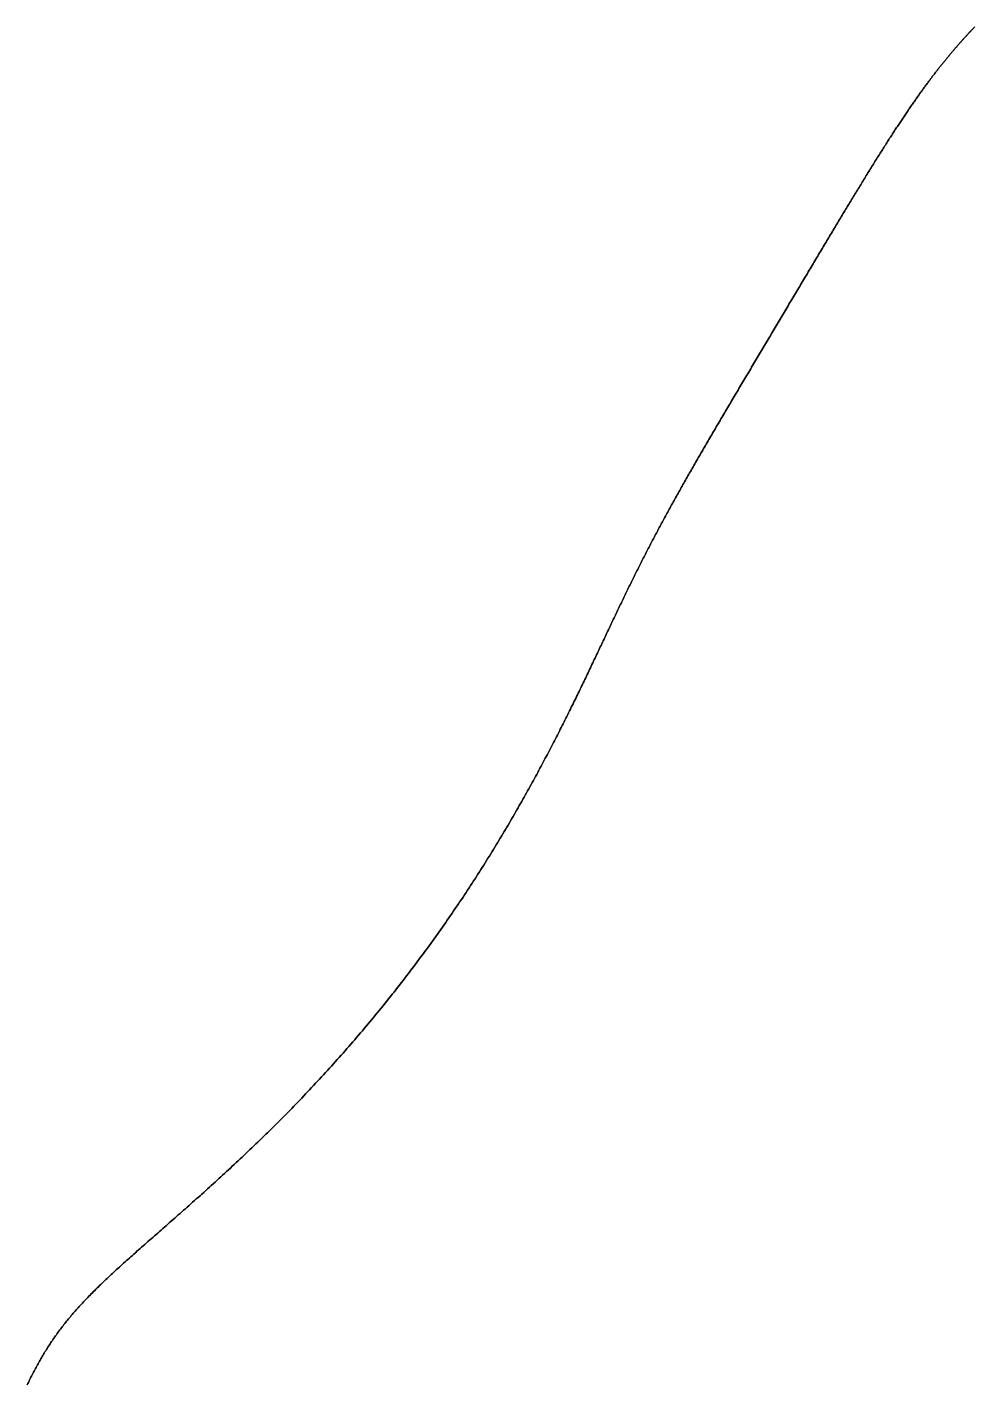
# Model space of a CAD drawing. Header units: inches. Extents: x 130170 to 284068, y 377793 to 804530.
# Drawn here: x 257637.6 to 257707.3, y 735971 to 736070.7 of the extents above; entities that cross this region are included whole.
import ezdxf

# ---------------------------------------------------------------- set-up
doc = ezdxf.new("R2010")
doc.units = ezdxf.units.IN
doc.header["$MEASUREMENT"] = 0
doc.layers.add('muni_il', color=7, linetype='Continuous')

msp = doc.modelspace()

# ---------------------------------------------------------------- linework, layer by layer
at = {"layer": 'muni_il'}
for points in [[(257637.589, 735970.877), (257637.636, 735970.972), (257637.682, 735971.066), (257637.729, 735971.16), (257637.776, 735971.254), (257637.823, 735971.347), (257637.87, 735971.44), (257637.917, 735971.532), (257637.964, 735971.624), (257638.012, 735971.716), (257638.059, 735971.807), (257638.107, 735971.898), (257638.155, 735971.988), (257638.203, 735972.078), (257638.252, 735972.168), (257638.3, 735972.257), (257638.349, 735972.346), (257638.398, 735972.435), (257638.447, 735972.524), (257638.497, 735972.612), (257638.547, 735972.7), (257638.597, 735972.787), (257638.648, 735972.874), (257638.698, 735972.961), (257638.75, 735973.048), (257638.801, 735973.134), (257638.853, 735973.22), (257638.905, 735973.306), (257638.958, 735973.392), (257639.011, 735973.477), (257639.064, 735973.562), (257639.118, 735973.647), (257639.172, 735973.732), (257639.227, 735973.817), (257639.282, 735973.901), (257639.338, 735973.985), (257639.394, 735974.069), (257639.451, 735974.153), (257639.508, 735974.237), (257639.565, 735974.32), (257639.623, 735974.404), (257639.682, 735974.487), (257639.741, 735974.57), (257639.801, 735974.653), (257639.861, 735974.736), (257639.922, 735974.819), (257639.984, 735974.902), (257640.046, 735974.984), (257640.108, 735975.067), (257640.172, 735975.149), (257640.236, 735975.232), (257640.3, 735975.315), (257640.365, 735975.397), (257640.431, 735975.48), (257640.498, 735975.562), (257640.565, 735975.645), (257640.633, 735975.727), (257640.701, 735975.81), (257640.77, 735975.893), (257640.84, 735975.975), (257640.911, 735976.058), (257640.982, 735976.141), (257641.054, 735976.224), (257641.127, 735976.307), (257641.2, 735976.39), (257641.275, 735976.473), (257641.35, 735976.557), (257641.425, 735976.64), (257641.502, 735976.724), (257641.579, 735976.808), (257641.657, 735976.892), (257641.736, 735976.976), (257641.816, 735977.06), (257641.896, 735977.145), (257641.978, 735977.23), (257642.06, 735977.315), (257642.142, 735977.4), (257642.226, 735977.486), (257642.31, 735977.571), (257642.396, 735977.657), (257642.482, 735977.743), (257642.569, 735977.83), (257642.656, 735977.917), (257642.745, 735978.004), (257642.834, 735978.092), (257642.924, 735978.179), (257643.015, 735978.267), (257643.107, 735978.356), (257643.2, 735978.445), (257643.293, 735978.534), (257643.388, 735978.623), (257643.483, 735978.713), (257643.579, 735978.803), (257643.676, 735978.894), (257643.773, 735978.985), (257643.872, 735979.076), (257643.971, 735979.168), (257644.071, 735979.261), (257644.172, 735979.353), (257644.274, 735979.446), (257644.377, 735979.54), (257644.48, 735979.634), (257644.585, 735979.728), (257644.69, 735979.823), (257644.796, 735979.919), (257644.902, 735980.015), (257645.01, 735980.111), (257645.118, 735980.208), (257645.227, 735980.305), (257645.337, 735980.403), (257645.448, 735980.502), (257645.559, 735980.601), (257645.671, 735980.7), (257645.784, 735980.8), (257645.898, 735980.901), (257646.013, 735981.002), (257646.128, 735981.103), (257646.244, 735981.206), (257646.361, 735981.308), (257646.479, 735981.412), (257646.597, 735981.516), (257646.716, 735981.62), (257646.836, 735981.725), (257646.956, 735981.83), (257647.077, 735981.937), (257647.199, 735982.043), (257647.322, 735982.151), (257647.445, 735982.259), (257647.569, 735982.367), (257647.693, 735982.477), (257647.819, 735982.586), (257647.945, 735982.697), (257648.071, 735982.808), (257648.198, 735982.919), (257648.326, 735983.032), (257648.455, 735983.144), (257648.583, 735983.258), (257648.713, 735983.372), (257648.843, 735983.487), (257648.974, 735983.602), (257649.106, 735983.718), (257649.238, 735983.835), (257649.37, 735983.952), (257649.503, 735984.07), (257649.637, 735984.188), (257649.771, 735984.307), (257649.905, 735984.427), (257650.041, 735984.548), (257650.176, 735984.669), (257650.312, 735984.791), (257650.449, 735984.913), (257650.586, 735985.036), (257650.723, 735985.159), (257650.861, 735985.284), (257651, 735985.409), (257651.138, 735985.534), (257651.278, 735985.66), (257651.417, 735985.787), (257651.557, 735985.915), (257651.698, 735986.043), (257651.838, 735986.172), (257651.979, 735986.301), (257652.121, 735986.431), (257652.263, 735986.562), (257652.405, 735986.693), (257652.547, 735986.825), (257652.69, 735986.958), (257652.833, 735987.091), (257652.976, 735987.225), (257653.12, 735987.359), (257653.264, 735987.494), (257653.408, 735987.63), (257653.552, 735987.766), (257653.696, 735987.903), (257653.841, 735988.041), (257653.986, 735988.179), (257654.131, 735988.317), (257654.277, 735988.457), (257654.422, 735988.597), (257654.568, 735988.737), (257654.714, 735988.878), (257654.86, 735989.02), (257655.006, 735989.162), (257655.152, 735989.305), (257655.299, 735989.449), (257655.445, 735989.593), (257655.591, 735989.737), (257655.738, 735989.883), (257655.885, 735990.028), (257656.031, 735990.175), (257656.178, 735990.321), (257656.325, 735990.469), (257656.472, 735990.617), (257656.619, 735990.765), (257656.766, 735990.914), (257656.913, 735991.064), (257657.059, 735991.214), (257657.206, 735991.364), (257657.353, 735991.516), (257657.5, 735991.667), (257657.646, 735991.819), (257657.793, 735991.972), (257657.94, 735992.125), (257658.086, 735992.279), (257658.232, 735992.433), (257658.379, 735992.587), (257658.525, 735992.742), (257658.671, 735992.898), (257658.817, 735993.054), (257658.963, 735993.21), (257659.109, 735993.367), (257659.254, 735993.525), (257659.399, 735993.682), (257659.545, 735993.841), (257659.69, 735993.999), (257659.834, 735994.158), (257659.979, 735994.318), (257660.123, 735994.478), (257660.268, 735994.638), (257660.412, 735994.799), (257660.555, 735994.96), (257660.699, 735995.121), (257660.842, 735995.283), (257660.985, 735995.445), (257661.128, 735995.608), (257661.27, 735995.771), (257661.412, 735995.934), (257661.554, 735996.097), (257661.696, 735996.261), (257661.837, 735996.425), (257661.978, 735996.59), (257662.119, 735996.755), (257662.259, 735996.92), (257662.399, 735997.086), (257662.539, 735997.251), (257662.679, 735997.417), (257662.818, 735997.584), (257662.956, 735997.75), (257663.095, 735997.917), (257663.233, 735998.084), (257663.37, 735998.251), (257663.507, 735998.419), (257663.644, 735998.587), (257663.781, 735998.755), (257663.917, 735998.923), (257664.052, 735999.092), (257664.188, 735999.26), (257664.322, 735999.429), (257664.457, 735999.598), (257664.591, 735999.767), (257664.724, 735999.937), (257664.857, 736000.106), (257664.99, 736000.276), (257665.122, 736000.445), (257665.254, 736000.615), (257665.385, 736000.785), (257665.516, 736000.956), (257665.647, 736001.126), (257665.777, 736001.296), (257665.906, 736001.467), (257666.035, 736001.637), (257666.164, 736001.808), (257666.292, 736001.979), (257666.419, 736002.149), (257666.546, 736002.32), (257666.673, 736002.491), (257666.799, 736002.662), (257666.924, 736002.833), (257667.049, 736003.004), (257667.174, 736003.175), (257667.298, 736003.346), (257667.421, 736003.517), (257667.544, 736003.688), (257667.667, 736003.858), (257667.789, 736004.029), (257667.91, 736004.2), (257668.031, 736004.371), (257668.151, 736004.542), (257668.271, 736004.712), (257668.39, 736004.883), (257668.509, 736005.054), (257668.627, 736005.224), (257668.745, 736005.394), (257668.862, 736005.565), (257668.978, 736005.735), (257669.094, 736005.905), (257669.209, 736006.075), (257669.324, 736006.244), (257669.438, 736006.414), (257669.552, 736006.583), (257669.665, 736006.753), (257669.778, 736006.922), (257669.89, 736007.091), (257670.001, 736007.26), (257670.112, 736007.428), (257670.222, 736007.597), (257670.332, 736007.765), (257670.441, 736007.933), (257670.55, 736008.101), (257670.658, 736008.268), (257670.765, 736008.436), (257670.872, 736008.603), (257670.978, 736008.77), (257671.084, 736008.936), (257671.189, 736009.102), (257671.293, 736009.269), (257671.397, 736009.434), (257671.501, 736009.6), (257671.603, 736009.765), (257671.706, 736009.93), (257671.807, 736010.095), (257671.908, 736010.259), (257672.009, 736010.423), (257672.109, 736010.586), (257672.208, 736010.75), (257672.307, 736010.913), (257672.405, 736011.075), (257672.503, 736011.238), (257672.6, 736011.4), (257672.696, 736011.561), (257672.792, 736011.723), (257672.887, 736011.883), (257672.982, 736012.044), (257673.076, 736012.204), (257673.17, 736012.364), (257673.263, 736012.523), (257673.355, 736012.682), (257673.447, 736012.841), (257673.538, 736012.999), (257673.629, 736013.157), (257673.719, 736013.314), (257673.809, 736013.471), (257673.898, 736013.627), (257673.986, 736013.783), (257674.074, 736013.939), (257674.162, 736014.094), (257674.249, 736014.249), (257674.335, 736014.403), (257674.421, 736014.557), (257674.506, 736014.71), (257674.591, 736014.863), (257674.675, 736015.015), (257674.758, 736015.167), (257674.842, 736015.319), (257674.924, 736015.47), (257675.006, 736015.62), (257675.088, 736015.771), (257675.169, 736015.92), (257675.249, 736016.069), (257675.329, 736016.218), (257675.408, 736016.366), (257675.487, 736016.513), (257675.566, 736016.661), (257675.644, 736016.807), (257675.721, 736016.953), (257675.798, 736017.099), (257675.874, 736017.244), (257675.95, 736017.389), (257676.026, 736017.533), (257676.101, 736017.677), (257676.175, 736017.82), (257676.249, 736017.962), (257676.323, 736018.104), (257676.396, 736018.246), (257676.469, 736018.387), (257676.541, 736018.527), (257676.612, 736018.667), (257676.684, 736018.807), (257676.754, 736018.946), (257676.825, 736019.084), (257676.895, 736019.222), (257676.964, 736019.36), (257677.033, 736019.497), (257677.102, 736019.633), (257677.17, 736019.769), (257677.238, 736019.904), (257677.305, 736020.039), (257677.372, 736020.173), (257677.439, 736020.307), (257677.505, 736020.44), (257677.57, 736020.573), (257677.636, 736020.705), (257677.701, 736020.837), (257677.765, 736020.968), (257677.83, 736021.099), (257677.893, 736021.229), (257677.957, 736021.359), (257678.02, 736021.488), (257678.083, 736021.617), (257678.145, 736021.745), (257678.207, 736021.873), (257678.269, 736022), (257678.33, 736022.127), (257678.391, 736022.253), (257678.452, 736022.379), (257678.512, 736022.504), (257678.573, 736022.629), (257678.632, 736022.753), (257678.692, 736022.877), (257678.751, 736023.001), (257678.81, 736023.123), (257678.868, 736023.246), (257678.927, 736023.368), (257678.985, 736023.489), (257679.042, 736023.611), (257679.1, 736023.731), (257679.157, 736023.851), (257679.214, 736023.971), (257679.271, 736024.09), (257679.327, 736024.209), (257679.383, 736024.328), (257679.439, 736024.446), (257679.495, 736024.563), (257679.551, 736024.68), (257679.606, 736024.797), (257679.661, 736024.913), (257679.716, 736025.029), (257679.77, 736025.145), (257679.825, 736025.26), (257679.879, 736025.375), (257679.933, 736025.489), (257679.987, 736025.603), (257680.041, 736025.717), (257680.095, 736025.83), (257680.148, 736025.943), (257680.201, 736026.056), (257680.254, 736026.168), (257680.307, 736026.28), (257680.36, 736026.391), (257680.413, 736026.502), (257680.465, 736026.613), (257680.518, 736026.724), (257680.57, 736026.834), (257680.622, 736026.944), (257680.674, 736027.053), (257680.726, 736027.163), (257680.778, 736027.272), (257680.83, 736027.38), (257680.881, 736027.489), (257680.933, 736027.597), (257680.984, 736027.705), (257681.036, 736027.812), (257681.087, 736027.92), (257681.139, 736028.027), (257681.19, 736028.134), (257681.241, 736028.24), (257681.292, 736028.347), (257681.343, 736028.453), (257681.394, 736028.559), (257681.445, 736028.665), (257681.497, 736028.77), (257681.548, 736028.875), (257681.598, 736028.981), (257681.649, 736029.086), (257681.7, 736029.19), (257681.751, 736029.295), (257681.802, 736029.399), (257681.853, 736029.504), (257681.904, 736029.608), (257681.955, 736029.712), (257682.006, 736029.816), (257682.057, 736029.919), (257682.108, 736030.023), (257682.16, 736030.126), (257682.211, 736030.229), (257682.262, 736030.333), (257682.313, 736030.436), (257682.364, 736030.539), (257682.416, 736030.642), (257682.467, 736030.744), (257682.519, 736030.847), (257682.57, 736030.95), (257682.622, 736031.052), (257682.674, 736031.155), (257682.725, 736031.257), (257682.777, 736031.36), (257682.829, 736031.462), (257682.881, 736031.565), (257682.933, 736031.667), (257682.986, 736031.769), (257683.038, 736031.872), (257683.091, 736031.974), (257683.143, 736032.076), (257683.196, 736032.178), (257683.249, 736032.281), (257683.302, 736032.383), (257683.355, 736032.485), (257683.408, 736032.588), (257683.461, 736032.69), (257683.515, 736032.792), (257683.568, 736032.895), (257683.622, 736032.997), (257683.676, 736033.1), (257683.73, 736033.202), (257683.784, 736033.305), (257683.838, 736033.408), (257683.893, 736033.51), (257683.947, 736033.613), (257684.002, 736033.716), (257684.057, 736033.819), (257684.112, 736033.922), (257684.168, 736034.025), (257684.223, 736034.129), (257684.279, 736034.232), (257684.334, 736034.336), (257684.39, 736034.439), (257684.446, 736034.543), (257684.503, 736034.647), (257684.559, 736034.751), (257684.616, 736034.855), (257684.673, 736034.959), (257684.73, 736035.064), (257684.787, 736035.168), (257684.845, 736035.273), (257684.902, 736035.378), (257684.96, 736035.482), (257685.018, 736035.588), (257685.076, 736035.693), (257685.134, 736035.798), (257685.193, 736035.904), (257685.252, 736036.01), (257685.311, 736036.116), (257685.37, 736036.222), (257685.429, 736036.328), (257685.489, 736036.435), (257685.549, 736036.541), (257685.609, 736036.648), (257685.669, 736036.755), (257685.729, 736036.862), (257685.79, 736036.97), (257685.851, 736037.078), (257685.912, 736037.185), (257685.973, 736037.293), (257686.034, 736037.402), (257686.096, 736037.51), (257686.157, 736037.619), (257686.219, 736037.727), (257686.282, 736037.837), (257686.344, 736037.946), (257686.407, 736038.055), (257686.469, 736038.165), (257686.532, 736038.275), (257686.595, 736038.385), (257686.659, 736038.495), (257686.722, 736038.606), (257686.786, 736038.716), (257686.85, 736038.827), (257686.914, 736038.939), (257686.979, 736039.05), (257687.043, 736039.161), (257687.108, 736039.273), (257687.173, 736039.385), (257687.238, 736039.498), (257687.303, 736039.61), (257687.369, 736039.723), (257687.434, 736039.836), (257687.5, 736039.949), (257687.566, 736040.062), (257687.632, 736040.176), (257687.699, 736040.289), (257687.765, 736040.403), (257687.832, 736040.518), (257687.899, 736040.632), (257687.966, 736040.747), (257688.033, 736040.861), (257688.1, 736040.976), (257688.168, 736041.092), (257688.236, 736041.207), (257688.304, 736041.323), (257688.372, 736041.438), (257688.44, 736041.554), (257688.508, 736041.671), (257688.577, 736041.787), (257688.645, 736041.904), (257688.714, 736042.02), (257688.783, 736042.137), (257688.852, 736042.255), (257688.922, 736042.372), (257688.991, 736042.49), (257689.061, 736042.607), (257689.13, 736042.725), (257689.2, 736042.843), (257689.27, 736042.961), (257689.34, 736043.08), (257689.41, 736043.198), (257689.48, 736043.317), (257689.551, 736043.436), (257689.621, 736043.555), (257689.692, 736043.674), (257689.762, 736043.793), (257689.833, 736043.913), (257689.904, 736044.032), (257689.975, 736044.152), (257690.046, 736044.272), (257690.118, 736044.392), (257690.189, 736044.512), (257690.26, 736044.632), (257690.332, 736044.753), (257690.403, 736044.873), (257690.475, 736044.994), (257690.547, 736045.115), (257690.618, 736045.235), (257690.69, 736045.356), (257690.762, 736045.477), (257690.834, 736045.598), (257690.906, 736045.719), (257690.978, 736045.841), (257691.05, 736045.962), (257691.123, 736046.083), (257691.195, 736046.205), (257691.267, 736046.326), (257691.339, 736046.448), (257691.412, 736046.57), (257691.484, 736046.691), (257691.556, 736046.813), (257691.629, 736046.935), (257691.701, 736047.057), (257691.774, 736047.178), (257691.846, 736047.3), (257691.919, 736047.422), (257691.991, 736047.544), (257692.064, 736047.666), (257692.136, 736047.788), (257692.209, 736047.909), (257692.281, 736048.031), (257692.354, 736048.153), (257692.426, 736048.275), (257692.499, 736048.397), (257692.571, 736048.519), (257692.644, 736048.64), (257692.716, 736048.762), (257692.789, 736048.884), (257692.861, 736049.005), (257692.933, 736049.127), (257693.006, 736049.249), (257693.078, 736049.37), (257693.15, 736049.491), (257693.222, 736049.613), (257693.294, 736049.734), (257693.366, 736049.855), (257693.439, 736049.976), (257693.511, 736050.097), (257693.582, 736050.218), (257693.654, 736050.339), (257693.726, 736050.459), (257693.798, 736050.58), (257693.869, 736050.7), (257693.941, 736050.82), (257694.013, 736050.941), (257694.084, 736051.061), (257694.155, 736051.18), (257694.227, 736051.3), (257694.298, 736051.42), (257694.369, 736051.539), (257694.44, 736051.658), (257694.511, 736051.777), (257694.581, 736051.896), (257694.652, 736052.015), (257694.723, 736052.133), (257694.793, 736052.252), (257694.863, 736052.37), (257694.934, 736052.488), (257695.004, 736052.605), (257695.074, 736052.723), (257695.144, 736052.84), (257695.213, 736052.957), (257695.283, 736053.074), (257695.353, 736053.191), (257695.422, 736053.307), (257695.491, 736053.423), (257695.56, 736053.54), (257695.629, 736053.655), (257695.698, 736053.771), (257695.767, 736053.886), (257695.836, 736054.001), (257695.904, 736054.115), (257695.972, 736054.23), (257696.04, 736054.344), (257696.108, 736054.458), (257696.176, 736054.571), (257696.244, 736054.684), (257696.311, 736054.797), (257696.379, 736054.91), (257696.446, 736055.023), (257696.513, 736055.135), (257696.58, 736055.246), (257696.647, 736055.358), (257696.713, 736055.469), (257696.78, 736055.58), (257696.846, 736055.69), (257696.912, 736055.8), (257696.978, 736055.91), (257697.043, 736056.02), (257697.109, 736056.129), (257697.174, 736056.238), (257697.24, 736056.346), (257697.304, 736056.454), (257697.369, 736056.562), (257697.434, 736056.67), (257697.498, 736056.777), (257697.563, 736056.883), (257697.627, 736056.99), (257697.691, 736057.096), (257697.754, 736057.201), (257697.818, 736057.307), (257697.881, 736057.412), (257697.944, 736057.516), (257698.007, 736057.62), (257698.07, 736057.724), (257698.133, 736057.827), (257698.195, 736057.93), (257698.257, 736058.033), (257698.319, 736058.135), (257698.381, 736058.237), (257698.443, 736058.338), (257698.504, 736058.439), (257698.565, 736058.539), (257698.626, 736058.64), (257698.687, 736058.739), (257698.748, 736058.839), (257698.808, 736058.938), (257698.868, 736059.036), (257698.929, 736059.134), (257698.988, 736059.232), (257699.048, 736059.329), (257699.108, 736059.426), (257699.167, 736059.522), (257699.226, 736059.618), (257699.285, 736059.714), (257699.343, 736059.809), (257699.402, 736059.904), (257699.46, 736059.998), (257699.518, 736060.092), (257699.576, 736060.185), (257699.633, 736060.278), (257699.691, 736060.371), (257699.748, 736060.463), (257699.805, 736060.555), (257699.862, 736060.646), (257699.919, 736060.737), (257699.975, 736060.827), (257700.031, 736060.917), (257700.087, 736061.007), (257700.143, 736061.096), (257700.199, 736061.185), (257700.254, 736061.273), (257700.31, 736061.36), (257700.365, 736061.448), (257700.419, 736061.535), (257700.474, 736061.621), (257700.528, 736061.707), (257700.583, 736061.793), (257700.637, 736061.878), (257700.691, 736061.962), (257700.744, 736062.047), (257700.798, 736062.13), (257700.851, 736062.214), (257700.904, 736062.297), (257700.957, 736062.379), (257701.01, 736062.461), (257701.062, 736062.543), (257701.115, 736062.624), (257701.167, 736062.705), (257701.219, 736062.785), (257701.271, 736062.865), (257701.322, 736062.944), (257701.374, 736063.023), (257701.425, 736063.102), (257701.476, 736063.18), (257701.527, 736063.257), (257701.577, 736063.335), (257701.628, 736063.411), (257701.678, 736063.488), (257701.728, 736063.564), (257701.778, 736063.639), (257701.828, 736063.714), (257701.878, 736063.789), (257701.927, 736063.863), (257701.976, 736063.937), (257702.026, 736064.011), (257702.074, 736064.084), (257702.123, 736064.156), (257702.172, 736064.228), (257702.22, 736064.3), (257702.268, 736064.371), (257702.316, 736064.442), (257702.364, 736064.513), (257702.412, 736064.583), (257702.46, 736064.653), (257702.507, 736064.722), (257702.554, 736064.791), (257702.601, 736064.859), (257702.648, 736064.928), (257702.695, 736064.995), (257702.742, 736065.062), (257702.788, 736065.129), (257702.834, 736065.196), (257702.881, 736065.262), (257702.927, 736065.328), (257702.972, 736065.393), (257703.018, 736065.458), (257703.064, 736065.523), (257703.109, 736065.587), (257703.154, 736065.651), (257703.2, 736065.714), (257703.245, 736065.778), (257703.289, 736065.84), (257703.334, 736065.903), (257703.379, 736065.965), (257703.423, 736066.026), (257703.467, 736066.088), (257703.512, 736066.149), (257703.556, 736066.209), (257703.599, 736066.27), (257703.643, 736066.329), (257703.687, 736066.389), (257703.73, 736066.448), (257703.774, 736066.507), (257703.817, 736066.566), (257703.86, 736066.624), (257703.903, 736066.682), (257703.946, 736066.739), (257703.989, 736066.796), (257704.032, 736066.853), (257704.074, 736066.91), (257704.117, 736066.966), (257704.159, 736067.022), (257704.201, 736067.077), (257704.243, 736067.133), (257704.285, 736067.188), (257704.327, 736067.242), (257704.369, 736067.297), (257704.411, 736067.351), (257704.452, 736067.405), (257704.494, 736067.458), (257704.535, 736067.511), (257704.576, 736067.564), (257704.617, 736067.617), (257704.658, 736067.669), (257704.7, 736067.721), (257704.74, 736067.773), (257704.781, 736067.824), (257704.822, 736067.875), (257704.863, 736067.926), (257704.903, 736067.977), (257704.944, 736068.027), (257704.984, 736068.078), (257705.024, 736068.127), (257705.064, 736068.177), (257705.104, 736068.227), (257705.145, 736068.276), (257705.184, 736068.325), (257705.224, 736068.373), (257705.264, 736068.422), (257705.304, 736068.47), (257705.343, 736068.518), (257705.383, 736068.565), (257705.423, 736068.613), (257705.462, 736068.66), (257705.501, 736068.707), (257705.541, 736068.754), (257705.58, 736068.8), (257705.619, 736068.847), (257705.658, 736068.893), (257705.697, 736068.939), (257705.736, 736068.985), (257705.775, 736069.03), (257705.814, 736069.075), (257705.853, 736069.121), (257705.892, 736069.165), (257705.93, 736069.21), (257705.969, 736069.255), (257706.007, 736069.299), (257706.046, 736069.343), (257706.084, 736069.387), (257706.123, 736069.431), (257706.161, 736069.475), (257706.2, 736069.518), (257706.238, 736069.561), (257706.276, 736069.604), (257706.314, 736069.647), (257706.353, 736069.69), (257706.391, 736069.732), (257706.429, 736069.775), (257706.467, 736069.817), (257706.505, 736069.859), (257706.543, 736069.901), (257706.581, 736069.943), (257706.619, 736069.985), (257706.657, 736070.026), (257706.694, 736070.068), (257706.732, 736070.109), (257706.77, 736070.15), (257706.808, 736070.191), (257706.845, 736070.232), (257706.883, 736070.272), (257706.921, 736070.313), (257706.958, 736070.353), (257706.996, 736070.394), (257707.034, 736070.434), (257707.071, 736070.474), (257707.109, 736070.514), (257707.146, 736070.554), (257707.184, 736070.593), (257707.221, 736070.633), (257707.259, 736070.672), (257707.296, 736070.712), (257707.334, 736070.751)], [(257707.334, 736070.751), (257707.296, 736070.712), (257707.259, 736070.672), (257707.221, 736070.633), (257707.184, 736070.593), (257707.146, 736070.554), (257707.109, 736070.514), (257707.071, 736070.474), (257707.034, 736070.434), (257706.996, 736070.394), (257706.958, 736070.353), (257706.921, 736070.313), (257706.883, 736070.272), (257706.845, 736070.232), (257706.808, 736070.191), (257706.77, 736070.15), (257706.732, 736070.109), (257706.694, 736070.068), (257706.657, 736070.026), (257706.619, 736069.985), (257706.581, 736069.943), (257706.543, 736069.901), (257706.505, 736069.859), (257706.467, 736069.817), (257706.429, 736069.775), (257706.391, 736069.732), (257706.353, 736069.69), (257706.314, 736069.647), (257706.276, 736069.604), (257706.238, 736069.561), (257706.2, 736069.518), (257706.161, 736069.475), (257706.123, 736069.431), (257706.084, 736069.387), (257706.046, 736069.343), (257706.007, 736069.299), (257705.969, 736069.255), (257705.93, 736069.21), (257705.892, 736069.165), (257705.853, 736069.121), (257705.814, 736069.075), (257705.775, 736069.03), (257705.736, 736068.985), (257705.697, 736068.939), (257705.658, 736068.893), (257705.619, 736068.847), (257705.58, 736068.8), (257705.541, 736068.754), (257705.501, 736068.707), (257705.462, 736068.66), (257705.423, 736068.613), (257705.383, 736068.565), (257705.343, 736068.518), (257705.304, 736068.47), (257705.264, 736068.422), (257705.224, 736068.373), (257705.184, 736068.325), (257705.145, 736068.276), (257705.104, 736068.227), (257705.064, 736068.177), (257705.024, 736068.127), (257704.984, 736068.078), (257704.944, 736068.027), (257704.903, 736067.977), (257704.863, 736067.926), (257704.822, 736067.875), (257704.781, 736067.824), (257704.74, 736067.773), (257704.7, 736067.721), (257704.658, 736067.669), (257704.617, 736067.617), (257704.576, 736067.564), (257704.535, 736067.511), (257704.494, 736067.458), (257704.452, 736067.405), (257704.411, 736067.351), (257704.369, 736067.297), (257704.327, 736067.242), (257704.285, 736067.188), (257704.243, 736067.133), (257704.201, 736067.077), (257704.159, 736067.022), (257704.117, 736066.966), (257704.074, 736066.91), (257704.032, 736066.853), (257703.989, 736066.796), (257703.946, 736066.739), (257703.903, 736066.682), (257703.86, 736066.624), (257703.817, 736066.566), (257703.774, 736066.507), (257703.73, 736066.448), (257703.687, 736066.389), (257703.643, 736066.329), (257703.599, 736066.27), (257703.556, 736066.209), (257703.512, 736066.149), (257703.467, 736066.088), (257703.423, 736066.026), (257703.379, 736065.965), (257703.334, 736065.903), (257703.289, 736065.84), (257703.245, 736065.778), (257703.2, 736065.714), (257703.154, 736065.651), (257703.109, 736065.587), (257703.064, 736065.523), (257703.018, 736065.458), (257702.972, 736065.393), (257702.927, 736065.328), (257702.881, 736065.262), (257702.834, 736065.196), (257702.788, 736065.129), (257702.742, 736065.062), (257702.695, 736064.995), (257702.648, 736064.928), (257702.601, 736064.859), (257702.554, 736064.791), (257702.507, 736064.722), (257702.46, 736064.653), (257702.412, 736064.583), (257702.364, 736064.513), (257702.316, 736064.442), (257702.268, 736064.371), (257702.22, 736064.3), (257702.172, 736064.228), (257702.123, 736064.156), (257702.074, 736064.084), (257702.026, 736064.011), (257701.976, 736063.937), (257701.927, 736063.863), (257701.878, 736063.789), (257701.828, 736063.714), (257701.778, 736063.639), (257701.728, 736063.564), (257701.678, 736063.488), (257701.628, 736063.411), (257701.577, 736063.335), (257701.527, 736063.257), (257701.476, 736063.18), (257701.425, 736063.102), (257701.374, 736063.023), (257701.322, 736062.944), (257701.271, 736062.865), (257701.219, 736062.785), (257701.167, 736062.705), (257701.115, 736062.624), (257701.062, 736062.543), (257701.01, 736062.461), (257700.957, 736062.379), (257700.904, 736062.297), (257700.851, 736062.214), (257700.798, 736062.13), (257700.744, 736062.047), (257700.691, 736061.962), (257700.637, 736061.878), (257700.583, 736061.793), (257700.528, 736061.707), (257700.474, 736061.621), (257700.419, 736061.535), (257700.365, 736061.448), (257700.31, 736061.36), (257700.254, 736061.273), (257700.199, 736061.185), (257700.143, 736061.096), (257700.087, 736061.007), (257700.031, 736060.917), (257699.975, 736060.827), (257699.919, 736060.737), (257699.862, 736060.646), (257699.805, 736060.555), (257699.748, 736060.463), (257699.691, 736060.371), (257699.633, 736060.278), (257699.576, 736060.185), (257699.518, 736060.092), (257699.46, 736059.998), (257699.402, 736059.904), (257699.343, 736059.809), (257699.285, 736059.714), (257699.226, 736059.618), (257699.167, 736059.522), (257699.108, 736059.426), (257699.048, 736059.329), (257698.988, 736059.232), (257698.929, 736059.134), (257698.868, 736059.036), (257698.808, 736058.938), (257698.748, 736058.839), (257698.687, 736058.739), (257698.626, 736058.64), (257698.565, 736058.539), (257698.504, 736058.439), (257698.443, 736058.338), (257698.381, 736058.237), (257698.319, 736058.135), (257698.257, 736058.033), (257698.195, 736057.93), (257698.133, 736057.827), (257698.07, 736057.724), (257698.007, 736057.62), (257697.944, 736057.516), (257697.881, 736057.412), (257697.818, 736057.307), (257697.754, 736057.201), (257697.691, 736057.096), (257697.627, 736056.99), (257697.563, 736056.883), (257697.498, 736056.777), (257697.434, 736056.67), (257697.369, 736056.562), (257697.304, 736056.454), (257697.24, 736056.346), (257697.174, 736056.238), (257697.109, 736056.129), (257697.043, 736056.02), (257696.978, 736055.91), (257696.912, 736055.8), (257696.846, 736055.69), (257696.78, 736055.58), (257696.713, 736055.469), (257696.647, 736055.358), (257696.58, 736055.246), (257696.513, 736055.135), (257696.446, 736055.023), (257696.379, 736054.91), (257696.311, 736054.797), (257696.244, 736054.684), (257696.176, 736054.571), (257696.108, 736054.458), (257696.04, 736054.344), (257695.972, 736054.23), (257695.904, 736054.115), (257695.836, 736054.001), (257695.767, 736053.886), (257695.698, 736053.771), (257695.629, 736053.655), (257695.56, 736053.54), (257695.491, 736053.423), (257695.422, 736053.307), (257695.353, 736053.191), (257695.283, 736053.074), (257695.213, 736052.957), (257695.144, 736052.84), (257695.074, 736052.723), (257695.004, 736052.605), (257694.934, 736052.488), (257694.863, 736052.37), (257694.793, 736052.252), (257694.723, 736052.133), (257694.652, 736052.015), (257694.581, 736051.896), (257694.511, 736051.777), (257694.44, 736051.658), (257694.369, 736051.539), (257694.298, 736051.42), (257694.227, 736051.3), (257694.155, 736051.18), (257694.084, 736051.061), (257694.013, 736050.941), (257693.941, 736050.82), (257693.869, 736050.7), (257693.798, 736050.58), (257693.726, 736050.459), (257693.654, 736050.339), (257693.582, 736050.218), (257693.511, 736050.097), (257693.439, 736049.976), (257693.366, 736049.855), (257693.294, 736049.734), (257693.222, 736049.613), (257693.15, 736049.491), (257693.078, 736049.37), (257693.006, 736049.249), (257692.933, 736049.127), (257692.861, 736049.005), (257692.789, 736048.884), (257692.716, 736048.762), (257692.644, 736048.64), (257692.571, 736048.519), (257692.499, 736048.397), (257692.426, 736048.275), (257692.354, 736048.153), (257692.281, 736048.031), (257692.209, 736047.909), (257692.136, 736047.788), (257692.064, 736047.666), (257691.991, 736047.544), (257691.919, 736047.422), (257691.846, 736047.3), (257691.774, 736047.178), (257691.701, 736047.057), (257691.629, 736046.935), (257691.556, 736046.813), (257691.484, 736046.691), (257691.412, 736046.57), (257691.339, 736046.448), (257691.267, 736046.326), (257691.195, 736046.205), (257691.123, 736046.083), (257691.05, 736045.962), (257690.978, 736045.841), (257690.906, 736045.719), (257690.834, 736045.598), (257690.762, 736045.477), (257690.69, 736045.356), (257690.618, 736045.235), (257690.547, 736045.115), (257690.475, 736044.994), (257690.403, 736044.873), (257690.332, 736044.753), (257690.26, 736044.632), (257690.189, 736044.512), (257690.118, 736044.392), (257690.046, 736044.272), (257689.975, 736044.152), (257689.904, 736044.032), (257689.833, 736043.913), (257689.762, 736043.793), (257689.692, 736043.674), (257689.621, 736043.555), (257689.551, 736043.436), (257689.48, 736043.317), (257689.41, 736043.198), (257689.34, 736043.08), (257689.27, 736042.961), (257689.2, 736042.843), (257689.13, 736042.725), (257689.061, 736042.607), (257688.991, 736042.49), (257688.922, 736042.372), (257688.852, 736042.255), (257688.783, 736042.137), (257688.714, 736042.02), (257688.645, 736041.904), (257688.577, 736041.787), (257688.508, 736041.671), (257688.44, 736041.554), (257688.372, 736041.438), (257688.304, 736041.323), (257688.236, 736041.207), (257688.168, 736041.092), (257688.1, 736040.976), (257688.033, 736040.861), (257687.966, 736040.747), (257687.899, 736040.632), (257687.832, 736040.518), (257687.765, 736040.403), (257687.699, 736040.289), (257687.632, 736040.176), (257687.566, 736040.062), (257687.5, 736039.949), (257687.434, 736039.836), (257687.369, 736039.723), (257687.303, 736039.61), (257687.238, 736039.498), (257687.173, 736039.385), (257687.108, 736039.273), (257687.043, 736039.161), (257686.979, 736039.05), (257686.914, 736038.939), (257686.85, 736038.827), (257686.786, 736038.716), (257686.722, 736038.606), (257686.659, 736038.495), (257686.595, 736038.385), (257686.532, 736038.275), (257686.469, 736038.165), (257686.407, 736038.055), (257686.344, 736037.946), (257686.282, 736037.837), (257686.219, 736037.727), (257686.157, 736037.619), (257686.096, 736037.51), (257686.034, 736037.402), (257685.973, 736037.293), (257685.912, 736037.185), (257685.851, 736037.078), (257685.79, 736036.97), (257685.729, 736036.862), (257685.669, 736036.755), (257685.609, 736036.648), (257685.549, 736036.541), (257685.489, 736036.435), (257685.429, 736036.328), (257685.37, 736036.222), (257685.311, 736036.116), (257685.252, 736036.01), (257685.193, 736035.904), (257685.134, 736035.798), (257685.076, 736035.693), (257685.018, 736035.588), (257684.96, 736035.482), (257684.902, 736035.378), (257684.845, 736035.273), (257684.787, 736035.168), (257684.73, 736035.064), (257684.673, 736034.959), (257684.616, 736034.855), (257684.559, 736034.751), (257684.503, 736034.647), (257684.446, 736034.543), (257684.39, 736034.439), (257684.334, 736034.336), (257684.279, 736034.232), (257684.223, 736034.129), (257684.168, 736034.025), (257684.112, 736033.922), (257684.057, 736033.819), (257684.002, 736033.716), (257683.947, 736033.613), (257683.893, 736033.51), (257683.838, 736033.408), (257683.784, 736033.305), (257683.73, 736033.202), (257683.676, 736033.1), (257683.622, 736032.997), (257683.568, 736032.895), (257683.515, 736032.792), (257683.461, 736032.69), (257683.408, 736032.588), (257683.355, 736032.485), (257683.302, 736032.383), (257683.249, 736032.281), (257683.196, 736032.178), (257683.143, 736032.076), (257683.091, 736031.974), (257683.038, 736031.872), (257682.986, 736031.769), (257682.933, 736031.667), (257682.881, 736031.565), (257682.829, 736031.462), (257682.777, 736031.36), (257682.725, 736031.257), (257682.674, 736031.155), (257682.622, 736031.052), (257682.57, 736030.95), (257682.519, 736030.847), (257682.467, 736030.744), (257682.416, 736030.642), (257682.364, 736030.539), (257682.313, 736030.436), (257682.262, 736030.333), (257682.211, 736030.229), (257682.16, 736030.126), (257682.108, 736030.023), (257682.057, 736029.919), (257682.006, 736029.816), (257681.955, 736029.712), (257681.904, 736029.608), (257681.853, 736029.504), (257681.802, 736029.399), (257681.751, 736029.295), (257681.7, 736029.19), (257681.649, 736029.086), (257681.598, 736028.981), (257681.548, 736028.875), (257681.497, 736028.77), (257681.445, 736028.665), (257681.394, 736028.559), (257681.343, 736028.453), (257681.292, 736028.347), (257681.241, 736028.24), (257681.19, 736028.134), (257681.139, 736028.027), (257681.087, 736027.92), (257681.036, 736027.812), (257680.984, 736027.705), (257680.933, 736027.597), (257680.881, 736027.489), (257680.83, 736027.38), (257680.778, 736027.272), (257680.726, 736027.163), (257680.674, 736027.053), (257680.622, 736026.944), (257680.57, 736026.834), (257680.518, 736026.724), (257680.465, 736026.613), (257680.413, 736026.502), (257680.36, 736026.391), (257680.307, 736026.28), (257680.254, 736026.168), (257680.201, 736026.056), (257680.148, 736025.943), (257680.095, 736025.83), (257680.041, 736025.717), (257679.987, 736025.603), (257679.933, 736025.489), (257679.879, 736025.375), (257679.825, 736025.26), (257679.77, 736025.145), (257679.716, 736025.029), (257679.661, 736024.913), (257679.606, 736024.797), (257679.551, 736024.68), (257679.495, 736024.563), (257679.439, 736024.446), (257679.383, 736024.328), (257679.327, 736024.209), (257679.271, 736024.09), (257679.214, 736023.971), (257679.157, 736023.851), (257679.1, 736023.731), (257679.042, 736023.611), (257678.985, 736023.489), (257678.927, 736023.368), (257678.868, 736023.246), (257678.81, 736023.123), (257678.751, 736023.001), (257678.692, 736022.877), (257678.632, 736022.753), (257678.573, 736022.629), (257678.512, 736022.504), (257678.452, 736022.379), (257678.391, 736022.253), (257678.33, 736022.127), (257678.269, 736022), (257678.207, 736021.873), (257678.145, 736021.745), (257678.083, 736021.617), (257678.02, 736021.488), (257677.957, 736021.359), (257677.893, 736021.229), (257677.83, 736021.099), (257677.765, 736020.968), (257677.701, 736020.837), (257677.636, 736020.705), (257677.57, 736020.573), (257677.505, 736020.44), (257677.439, 736020.307), (257677.372, 736020.173), (257677.305, 736020.039), (257677.238, 736019.904), (257677.17, 736019.769), (257677.102, 736019.633), (257677.033, 736019.497), (257676.964, 736019.36), (257676.895, 736019.222), (257676.825, 736019.084), (257676.754, 736018.946), (257676.684, 736018.807), (257676.612, 736018.667), (257676.541, 736018.527), (257676.469, 736018.387), (257676.396, 736018.246), (257676.323, 736018.104), (257676.249, 736017.962), (257676.175, 736017.82), (257676.101, 736017.677), (257676.026, 736017.533), (257675.95, 736017.389), (257675.874, 736017.244), (257675.798, 736017.099), (257675.721, 736016.953), (257675.644, 736016.807), (257675.566, 736016.661), (257675.487, 736016.513), (257675.408, 736016.366), (257675.329, 736016.218), (257675.249, 736016.069), (257675.169, 736015.92), (257675.088, 736015.771), (257675.006, 736015.62), (257674.924, 736015.47), (257674.842, 736015.319), (257674.758, 736015.167), (257674.675, 736015.015), (257674.591, 736014.863), (257674.506, 736014.71), (257674.421, 736014.557), (257674.335, 736014.403), (257674.249, 736014.249), (257674.162, 736014.094), (257674.074, 736013.939), (257673.986, 736013.783), (257673.898, 736013.627), (257673.809, 736013.471), (257673.719, 736013.314), (257673.629, 736013.157), (257673.538, 736012.999), (257673.447, 736012.841), (257673.355, 736012.682), (257673.263, 736012.523), (257673.17, 736012.364), (257673.076, 736012.204), (257672.982, 736012.044), (257672.887, 736011.883), (257672.792, 736011.723), (257672.696, 736011.561), (257672.6, 736011.4), (257672.503, 736011.238), (257672.405, 736011.075), (257672.307, 736010.913), (257672.208, 736010.75), (257672.109, 736010.586), (257672.009, 736010.423), (257671.908, 736010.259), (257671.807, 736010.095), (257671.706, 736009.93), (257671.603, 736009.765), (257671.501, 736009.6), (257671.397, 736009.434), (257671.293, 736009.269), (257671.189, 736009.102), (257671.084, 736008.936), (257670.978, 736008.77), (257670.872, 736008.603), (257670.765, 736008.436), (257670.658, 736008.268), (257670.55, 736008.101), (257670.441, 736007.933), (257670.332, 736007.765), (257670.222, 736007.597), (257670.112, 736007.428), (257670.001, 736007.26), (257669.89, 736007.091), (257669.778, 736006.922), (257669.665, 736006.753), (257669.552, 736006.583), (257669.438, 736006.414), (257669.324, 736006.244), (257669.209, 736006.075), (257669.094, 736005.905), (257668.978, 736005.735), (257668.862, 736005.565), (257668.745, 736005.394), (257668.627, 736005.224), (257668.509, 736005.054), (257668.39, 736004.883), (257668.271, 736004.712), (257668.151, 736004.542), (257668.031, 736004.371), (257667.91, 736004.2), (257667.789, 736004.029), (257667.667, 736003.858), (257667.544, 736003.688), (257667.421, 736003.517), (257667.298, 736003.346), (257667.174, 736003.175), (257667.049, 736003.004), (257666.924, 736002.833), (257666.799, 736002.662), (257666.673, 736002.491), (257666.546, 736002.32), (257666.419, 736002.149), (257666.292, 736001.979), (257666.164, 736001.808), (257666.035, 736001.637), (257665.906, 736001.467), (257665.777, 736001.296), (257665.647, 736001.126), (257665.516, 736000.956), (257665.385, 736000.785), (257665.254, 736000.615), (257665.122, 736000.445), (257664.99, 736000.276), (257664.857, 736000.106), (257664.724, 735999.937), (257664.591, 735999.767), (257664.457, 735999.598), (257664.322, 735999.429), (257664.188, 735999.26), (257664.052, 735999.092), (257663.917, 735998.923), (257663.781, 735998.755), (257663.644, 735998.587), (257663.507, 735998.419), (257663.37, 735998.251), (257663.233, 735998.084), (257663.095, 735997.917), (257662.956, 735997.75), (257662.818, 735997.584), (257662.679, 735997.417), (257662.539, 735997.251), (257662.399, 735997.086), (257662.259, 735996.92), (257662.119, 735996.755), (257661.978, 735996.59), (257661.837, 735996.425), (257661.696, 735996.261), (257661.554, 735996.097), (257661.412, 735995.934), (257661.27, 735995.771), (257661.128, 735995.608), (257660.985, 735995.445), (257660.842, 735995.283), (257660.699, 735995.121), (257660.555, 735994.96), (257660.412, 735994.799), (257660.268, 735994.638), (257660.123, 735994.478), (257659.979, 735994.318), (257659.834, 735994.158), (257659.69, 735993.999), (257659.545, 735993.841), (257659.399, 735993.682), (257659.254, 735993.525), (257659.109, 735993.367), (257658.963, 735993.21), (257658.817, 735993.054), (257658.671, 735992.898), (257658.525, 735992.742), (257658.379, 735992.587), (257658.232, 735992.433), (257658.086, 735992.279), (257657.94, 735992.125), (257657.793, 735991.972), (257657.646, 735991.819), (257657.5, 735991.667), (257657.353, 735991.516), (257657.206, 735991.364), (257657.059, 735991.214), (257656.913, 735991.064), (257656.766, 735990.914), (257656.619, 735990.765), (257656.472, 735990.617), (257656.325, 735990.469), (257656.178, 735990.321), (257656.031, 735990.175), (257655.885, 735990.028), (257655.738, 735989.883), (257655.591, 735989.737), (257655.445, 735989.593), (257655.299, 735989.449), (257655.152, 735989.305), (257655.006, 735989.162), (257654.86, 735989.02), (257654.714, 735988.878), (257654.568, 735988.737), (257654.422, 735988.597), (257654.277, 735988.457), (257654.131, 735988.317), (257653.986, 735988.179), (257653.841, 735988.041), (257653.696, 735987.903), (257653.552, 735987.766), (257653.408, 735987.63), (257653.264, 735987.494), (257653.12, 735987.359), (257652.976, 735987.225), (257652.833, 735987.091), (257652.69, 735986.958), (257652.547, 735986.825), (257652.405, 735986.693), (257652.263, 735986.562), (257652.121, 735986.431), (257651.979, 735986.301), (257651.838, 735986.172), (257651.698, 735986.043), (257651.557, 735985.915), (257651.417, 735985.787), (257651.278, 735985.66), (257651.138, 735985.534), (257651, 735985.409), (257650.861, 735985.284), (257650.723, 735985.159), (257650.586, 735985.036), (257650.449, 735984.913), (257650.312, 735984.791), (257650.176, 735984.669), (257650.041, 735984.548), (257649.905, 735984.427), (257649.771, 735984.307), (257649.637, 735984.188), (257649.503, 735984.07), (257649.37, 735983.952), (257649.238, 735983.835), (257649.106, 735983.718), (257648.974, 735983.602), (257648.843, 735983.487), (257648.713, 735983.372), (257648.583, 735983.258), (257648.455, 735983.144), (257648.326, 735983.032), (257648.198, 735982.919), (257648.071, 735982.808), (257647.945, 735982.697), (257647.819, 735982.586), (257647.693, 735982.477), (257647.569, 735982.367), (257647.445, 735982.259), (257647.322, 735982.151), (257647.199, 735982.043), (257647.077, 735981.937), (257646.956, 735981.83), (257646.836, 735981.725), (257646.716, 735981.62), (257646.597, 735981.516), (257646.479, 735981.412), (257646.361, 735981.308), (257646.244, 735981.206), (257646.128, 735981.103), (257646.013, 735981.002), (257645.898, 735980.901), (257645.784, 735980.8), (257645.671, 735980.7), (257645.559, 735980.601), (257645.448, 735980.502), (257645.337, 735980.403), (257645.227, 735980.305), (257645.118, 735980.208), (257645.01, 735980.111), (257644.902, 735980.015), (257644.796, 735979.919), (257644.69, 735979.823), (257644.585, 735979.728), (257644.48, 735979.634), (257644.377, 735979.54), (257644.274, 735979.446), (257644.172, 735979.353), (257644.071, 735979.261), (257643.971, 735979.168), (257643.872, 735979.076), (257643.773, 735978.985), (257643.676, 735978.894), (257643.579, 735978.803), (257643.483, 735978.713), (257643.388, 735978.623), (257643.293, 735978.534), (257643.2, 735978.445), (257643.107, 735978.356), (257643.015, 735978.267), (257642.924, 735978.179), (257642.834, 735978.092), (257642.745, 735978.004), (257642.656, 735977.917), (257642.569, 735977.83), (257642.482, 735977.743), (257642.396, 735977.657), (257642.31, 735977.571), (257642.226, 735977.486), (257642.142, 735977.4), (257642.06, 735977.315), (257641.978, 735977.23), (257641.896, 735977.145), (257641.816, 735977.06), (257641.736, 735976.976), (257641.657, 735976.892), (257641.579, 735976.808), (257641.502, 735976.724), (257641.425, 735976.64), (257641.35, 735976.557), (257641.275, 735976.473), (257641.2, 735976.39), (257641.127, 735976.307), (257641.054, 735976.224), (257640.982, 735976.141), (257640.911, 735976.058), (257640.84, 735975.975), (257640.77, 735975.893), (257640.701, 735975.81), (257640.633, 735975.727), (257640.565, 735975.645), (257640.498, 735975.562), (257640.431, 735975.48), (257640.365, 735975.397), (257640.3, 735975.315), (257640.236, 735975.232), (257640.172, 735975.149), (257640.108, 735975.067), (257640.046, 735974.984), (257639.984, 735974.902), (257639.922, 735974.819), (257639.861, 735974.736), (257639.801, 735974.653), (257639.741, 735974.57), (257639.682, 735974.487), (257639.623, 735974.404), (257639.565, 735974.32), (257639.508, 735974.237), (257639.451, 735974.153), (257639.394, 735974.069), (257639.338, 735973.985), (257639.282, 735973.901), (257639.227, 735973.817), (257639.172, 735973.732), (257639.118, 735973.647), (257639.064, 735973.562), (257639.011, 735973.477), (257638.958, 735973.392), (257638.905, 735973.306), (257638.853, 735973.22), (257638.801, 735973.134), (257638.75, 735973.048), (257638.698, 735972.961), (257638.648, 735972.874), (257638.597, 735972.787), (257638.547, 735972.7), (257638.497, 735972.612), (257638.447, 735972.524), (257638.398, 735972.435), (257638.349, 735972.346), (257638.3, 735972.257), (257638.252, 735972.168), (257638.203, 735972.078), (257638.155, 735971.988), (257638.107, 735971.898), (257638.059, 735971.807), (257638.012, 735971.716), (257637.964, 735971.624), (257637.917, 735971.532), (257637.87, 735971.44), (257637.823, 735971.347), (257637.776, 735971.254), (257637.729, 735971.16), (257637.682, 735971.066), (257637.636, 735970.972), (257637.589, 735970.877)]]:
    msp.add_lwpolyline(points, dxfattribs=at)

doc.saveas('drawing.dxf')
